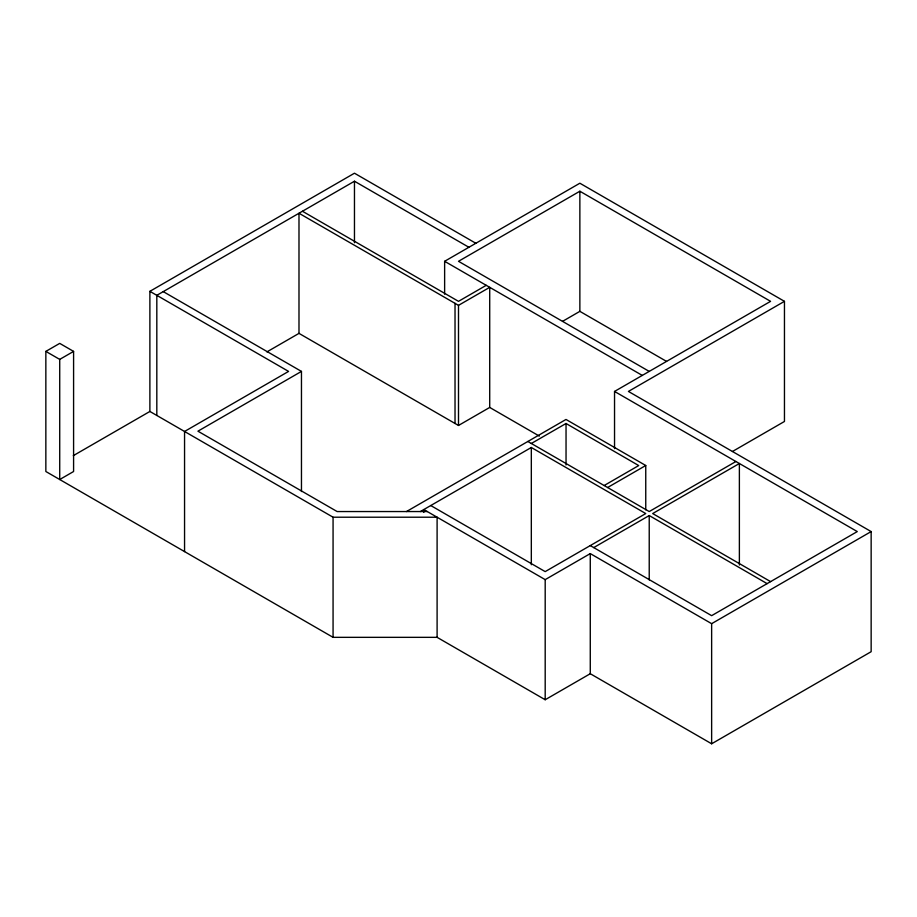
<?xml version="1.0" encoding="UTF-8"?>
<svg xmlns="http://www.w3.org/2000/svg" width="917" height="917" viewBox="0 0 917 917"><rect width="100%" height="100%" fill="white"/><g stroke="black" fill="none" stroke-linecap="round" stroke-linejoin="round"><path stroke-width="1.38" d="M45.85 351.394L59.72 343.382L73.589 351.394L73.589 471.51L59.72 479.522L59.72 359.395L45.85 351.394L45.85 471.51L333.066 637.338L437.1 637.338L545.191 699.74L590.273 673.72L711.638 743.79L871.15 651.7L871.15 531.573L628.42 391.433L784.459 301.338L784.459 421.465L732.442 451.496M73.303 455.657L149.884 411.458L149.884 291.331L354.466 173.21L475.843 243.28M468.908 247.281L354.466 181.222L156.818 295.331L156.818 415.458M59.72 359.395L73.589 351.394M266.904 351.899L298.988 333.375L458.5 425.465L489.712 407.446L539.322 436.091M444.63 294.185L444.63 261.299L579.865 183.217L784.459 301.338M614.539 448.631L614.539 391.433L770.589 301.338L579.865 191.229L458.5 261.299L649.225 371.408M301.464 491.535L301.464 371.408L197.934 431.185L337.135 511.548L427.288 511.548M486.239 285.325L458.5 301.338L302.461 211.254M298.988 333.375L298.988 213.248L458.5 305.35L489.712 287.33L489.712 407.446M562.534 321.363L579.865 311.356L666.556 361.401M406.483 511.548L565.995 419.459L645.751 465.504L645.751 509.841M420.353 511.548L531.321 447.485L645.751 513.554L545.191 571.612L430.761 505.542M604.143 485.529L638.713 465.561L566.041 423.494L531.321 443.484M607.604 487.523L645.751 465.504M735.915 461.503L649.225 511.548L527.848 441.478M593.735 547.587L649.225 515.56L767.116 583.625M423.826 512.408L423.826 509.554L545.191 579.624L590.273 553.593L711.638 623.663L871.15 531.573M149.884 411.458L333.066 517.211L437.1 517.211L437.1 637.338M444.63 261.299L642.29 375.42M614.539 391.433L857.28 531.573L711.638 615.662L590.273 545.592M770.589 581.619L652.686 513.554L739.377 463.509L739.377 565.032M163.249 291.617L301.464 371.408M149.884 291.331L288.58 371.408L184.558 431.471L184.558 551.598M711.638 623.663L711.638 743.79M649.225 515.56L649.225 579.911M590.273 553.593L590.273 673.72M579.865 191.229L579.865 311.356M566.041 423.494L566.041 464.965M545.191 579.624L545.191 699.74M531.321 447.485L531.321 564.746M458.5 305.35L458.5 425.465M455.027 303.344L455.027 423.471M354.466 181.222L354.466 242.707M333.066 517.211L333.066 637.338"/></g></svg>
